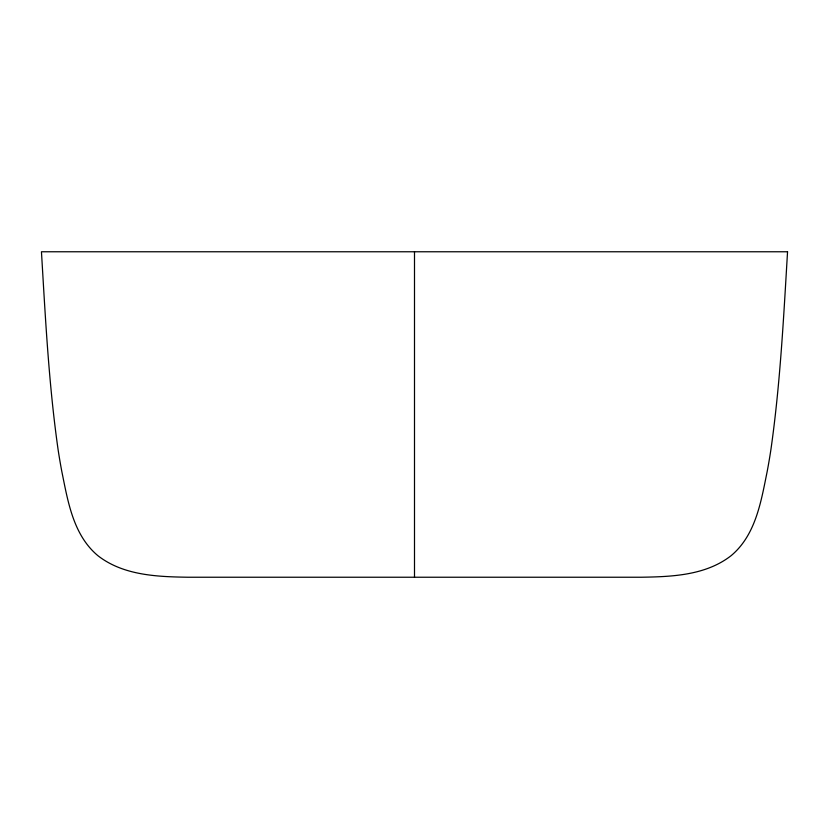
<?xml version="1.0" encoding="UTF-8"?>
<svg xmlns="http://www.w3.org/2000/svg" width="829" height="829" viewBox="0 0 829 829"><rect width="100%" height="100%" fill="white"/><g stroke="black" fill="none" stroke-linecap="round" stroke-linejoin="round"><path stroke-width="1.24" d="M414.5 251.767L414.5 577.233M787.55 251.767C783.581 317.89 780.234 384.179 770.877 449.815A602.776 602.776 0 0 1 767.136 471.722C761.063 501.524 755.799 535.026 731.126 555.668C705.717 575.461 671.894 576.756 641.045 577.233L187.955 577.233C157.106 576.756 123.283 575.461 97.874 555.668C73.201 535.026 67.937 501.524 61.864 471.722A602.776 602.776 0 0 1 58.123 449.815C48.756 384.179 45.429 317.89 41.45 251.767L787.55 251.767"/></g></svg>
